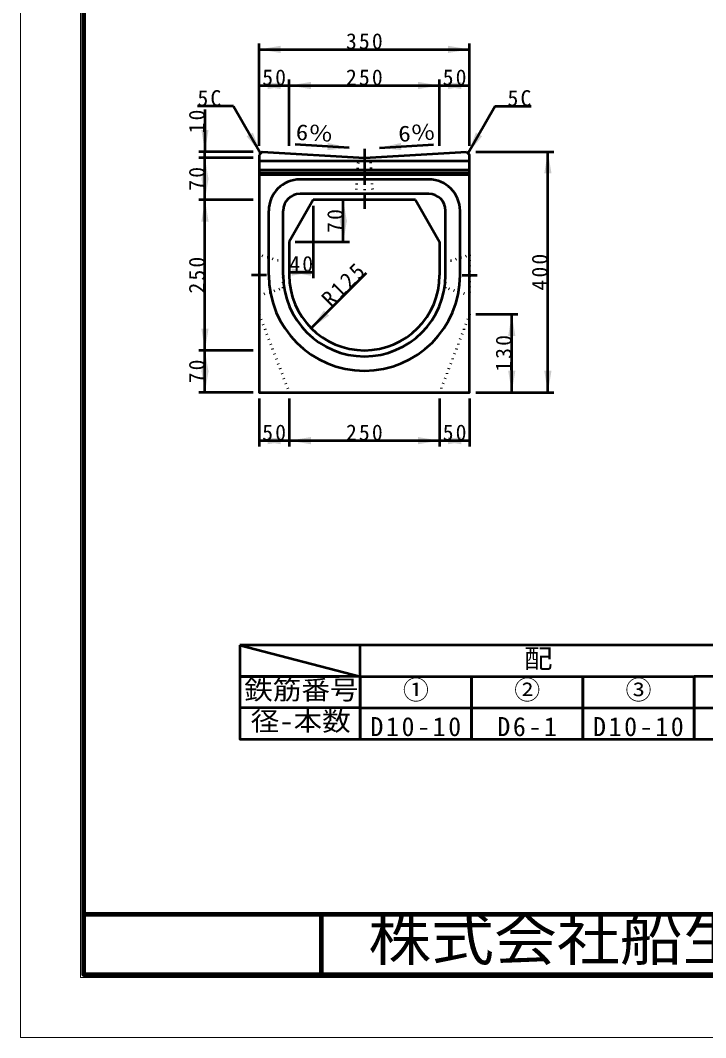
# Model space of a CAD drawing. Units: millimetres, scale not verified. Extents: x -2102 to 2102, y -1485 to 1485.
# Drawn here: x -2102 to -963, y -1485 to 205 of the extents above; entities that cross this region are included whole.
import ezdxf
from ezdxf.enums import TextEntityAlignment as Align

# ---------------------------------------------------------------- set-up
doc = ezdxf.new("R2010")
doc.units = ezdxf.units.MM
doc.header["$LTSCALE"] = 5
doc.linetypes.add('DOTTED', pattern=[1.75, 0.25, -1.5])
doc.linetypes.add('LONG_DASHED_DOTTED', pattern=[15.25, 12, -1.5, 0.25, -1.5])
for name, color, linetype, lineweight in [('0-0_V-nasSTD', 7, 'Continuous', 35), ('0-1_0', 7, 'Continuous', 50), ('0-2_32', 7, 'DOTTED', 50)]:
    doc.layers.add(name, color=color, linetype=linetype, lineweight=lineweight)
doc.styles.add('ＭＳ ゴシック', font='')
doc.styles.get('ＭＳ ゴシック').set_extended_font_data('MS Gothic')

msp = doc.modelspace()

# ---------------------------------------------------------------- linework, layer by layer
at = {"layer": '0-0_V-nasSTD', "lineweight": 50}
for p, q in [((-1700.639, -13.11), (-1705.639, -18.11)), ((-1555.812, -6.603), (-1645.656, -1.318)), ((-1505.467, -6.603), (-1415.622, -1.318)), ((-1360.639, -13.11), (-1355.639, -18.11)), ((-1705.639, -28.11), (-1355.639, -28.11)), ((-1705.639, -43.11), (-1355.639, -43.11)), ((-1705.639, -48.11), (-1355.639, -48.11)), ((-1705.639, -51.11), (-1355.639, -51.11)), ((-1423.639, -59.11), (-1637.639, -59.11)), ((-1423.639, -83.11), (-1637.639, -83.11)), ((-1615.639, -93.11), (-1655.639, -163.11)), ((-1445.639, -93.11), (-1615.639, -93.11)), ((-1445.639, -93.11), (-1405.639, -163.11)), ((-1689.639, -218.11), (-1689.639, -111.11)), ((-1665.639, -218.11), (-1665.639, -111.11)), ((-1395.639, -218.11), (-1395.639, -111.11)), ((-1371.639, -218.11), (-1371.639, -111.11)), ((-1655.639, -163.11), (-1655.639, -218.11)), ((-1405.639, -163.11), (-1405.639, -218.11)), ((-1737.5, -833), (-1537.5, -885)), ((-1352.5, -833), (-1537.5, -833)), ((-1167.5, -833), (-1352.5, -833)), ((-982.5, -833), (-1167.5, -833)), ((-797.5, -833), (-982.5, -833)), ((-1737.5, -885), (-1737.5, -937)), ((-1537.5, -885), (-1352.5, -885)), ((-1352.5, -885), (-1167.5, -885)), ((-1167.5, -885), (-982.5, -885))]:
    msp.add_line(p, q, dxfattribs=at)
at = {"layer": '0-0_V-nasSTD', "linetype": 'DOTTED', "lineweight": 50}
for p, q in [((-1705.639, -283.11), (-1655.639, -413.11)), ((-1355.639, -283.11), (-1405.639, -413.11))]:
    msp.add_line(p, q, dxfattribs=at)
at = {"layer": '0-0_V-nasSTD', "lineweight": 100}
msp.add_line((-1602.5, -1280), (-1602.5, -1380), dxfattribs=at)
at = {"layer": '0-0_V-nasSTD', "lineweight": 18}
for points in [[(-2102.5, -1485), (-2102.5, 1485), (2102.5, 1485), (2102.5, -1485)], [(-2002.5, -1385), (-2002.5, 1385), (2002.5, 1385), (2002.5, -1385)]]:
    msp.add_lwpolyline(points, close=True, dxfattribs=at)
at = {"layer": '0-0_V-nasSTD', "lineweight": 100}
msp.add_lwpolyline([(-1997.5, 1380), (-1997.5, -1380), (1997.5, -1380), (1997.5, 1380)], close=True, dxfattribs=at)
at = {"layer": '0-0_V-nasSTD', "lineweight": 50}
for points in [[(-1700.639, -13.11), (-1530.639, -23.11), (-1360.639, -13.11)], [(-1705.639, -18.11), (-1705.639, -413.11), (-1355.639, -413.11), (-1355.639, -18.11)], [(-1737.5, -833), (-1737.5, -885), (-1572.5, -885)], [(-1537.5, -885), (-1537.5, -833), (-1737.5, -833)], [(-1537.5, -937), (-1537.5, -885), (-1737.5, -885)], [(-1537.5, -885), (-1537.5, -937), (-1352.5, -937), (-1352.5, -885), (-1352.5, -937), (-1167.5, -937), (-1167.5, -885), (-1167.5, -937), (-982.5, -937), (-982.5, -885), (-982.5, -937)], [(-982.5, -937), (-797.5, -937), (-797.5, -885), (-982.5, -885)], [(-1537.5, -937), (-1537.5, -989), (-1352.5, -989), (-1352.5, -937), (-1352.5, -989), (-1167.5, -989), (-1167.5, -937), (-1167.5, -989), (-982.5, -989), (-982.5, -937), (-982.5, -989)], [(-982.5, -989), (-797.5, -989), (-797.5, -937)]]:
    msp.add_lwpolyline(points, dxfattribs=at)
msp.add_lwpolyline([(-1737.5, -937), (-1737.5, -989), (-1537.5, -989), (-1537.5, -937)], close=True, dxfattribs=at)
for centre, radius, start, end in [((-1637.639, -111.11), 52, 90, 180), ((-1423.639, -111.11), 52, 0, 90), ((-1637.639, -111.11), 28, 90, 180), ((-1423.639, -111.11), 28, 0, 90), ((-1530.639, -218.11), 159, 180, 0), ((-1530.639, -218.11), 135, 180, 360), ((-1530.639, -218.11), 125, 180, 360)]:
    msp.add_arc(centre, radius, start, end, dxfattribs=at)
at = {"layer": '0-0_V-nasSTD'}
for points in [[(-1705.639, 156.89), (-1669.639, 150.89), (-1669.639, 162.89)], [(-1391.639, 150.89), (-1391.639, 162.89), (-1355.639, 156.89)], [(-1705.639, 96.89), (-1669.639, 90.89), (-1669.639, 102.89)], [(-1691.639, 90.89), (-1691.639, 102.89), (-1655.639, 96.89)], [(-1655.639, 96.89), (-1619.639, 90.89), (-1619.639, 102.89)], [(-1441.639, 90.89), (-1441.639, 102.89), (-1405.639, 96.89)], [(-1405.639, 96.89), (-1369.639, 90.89), (-1369.639, 102.89)], [(-1391.639, 90.89), (-1391.639, 102.89), (-1355.639, 96.89)], [(-1801.639, 22.89), (-1795.639, -13.11), (-1789.639, 22.89)], [(-1726.335, 12.567), (-1715.943, 18.567), (-1703.139, -15.61)], [(-1358.139, -15.61), (-1345.335, 18.567), (-1334.943, 12.567)], [(-1592.102, -10.479), (-1591.397, 1.501), (-1555.812, -6.603)], [(-1505.467, -6.603), (-1469.881, 1.501), (-1469.176, -10.479)], [(-1231.639, -49.11), (-1225.639, -13.11), (-1219.639, -49.11)], [(-1801.639, -59.11), (-1795.639, -23.11), (-1789.639, -59.11)], [(-1801.639, -57.11), (-1795.639, -93.11), (-1789.639, -57.11)], [(-1801.639, -129.11), (-1795.639, -93.11), (-1789.639, -129.11)], [(-1571.639, -129.11), (-1565.639, -93.11), (-1559.639, -129.11)], [(-1571.639, -127.11), (-1565.639, -163.11), (-1559.639, -127.11)], [(-1655.639, -213.11), (-1619.639, -219.11), (-1619.639, -207.11)], [(-1651.639, -219.11), (-1651.639, -207.11), (-1615.639, -213.11)], [(-1619.028, -306.498), (-1597.814, -276.8), (-1589.329, -285.285)], [(-1291.639, -319.11), (-1285.639, -283.11), (-1279.639, -319.11)], [(-1801.639, -307.11), (-1795.639, -343.11), (-1789.639, -307.11)], [(-1801.639, -379.11), (-1795.639, -343.11), (-1789.639, -379.11)], [(-1801.639, -377.11), (-1795.639, -413.11), (-1789.639, -377.11)], [(-1291.639, -377.11), (-1285.639, -413.11), (-1279.639, -377.11)], [(-1231.639, -377.11), (-1225.639, -413.11), (-1219.639, -377.11)], [(-1705.639, -493.11), (-1669.639, -499.11), (-1669.639, -487.11)], [(-1691.639, -499.11), (-1691.639, -487.11), (-1655.639, -493.11)], [(-1655.639, -493.11), (-1619.639, -499.11), (-1619.639, -487.11)], [(-1441.639, -499.11), (-1441.639, -487.11), (-1405.639, -493.11)], [(-1405.639, -493.11), (-1369.639, -499.11), (-1369.639, -487.11)], [(-1391.639, -499.11), (-1391.639, -487.11), (-1355.639, -493.11)]]:
    msp.add_solid(points, dxfattribs=at)
at = {"layer": '0-1_0'}
for p, q in [((-1705.639, -3.11), (-1705.639, 166.89)), ((-1705.639, 156.89), (-1355.639, 156.89)), ((-1355.639, -3.11), (-1355.639, 166.89)), ((-1655.639, -3.11), (-1655.639, 106.89)), ((-1405.639, -3.11), (-1405.639, 106.89)), ((-1748.139, 62.332), (-1808.139, 62.332)), ((-1795.639, 56.89), (-1795.639, -13.11)), ((-1748.139, 62.332), (-1703.139, -15.61)), ((-1313.139, 62.332), (-1358.139, -15.61)), ((-1313.139, 62.332), (-1253.139, 62.332)), ((-1715.639, -13.11), (-1805.639, -13.11)), ((-1795.639, -23.11), (-1795.639, -13.11)), ((-1345.639, -13.11), (-1215.639, -13.11)), ((-1225.639, -413.11), (-1225.639, -13.11)), ((-1715.639, -23.11), (-1805.639, -23.11)), ((-1715.639, -23.11), (-1805.639, -23.11)), ((-1795.639, -93.11), (-1795.639, -23.11)), ((-1715.639, -93.11), (-1805.639, -93.11)), ((-1565.639, -163.11), (-1565.639, -93.11)), ((-1615.639, -103.11), (-1615.639, -223.11)), ((-1645.639, -163.11), (-1555.639, -163.11)), ((-1655.639, -213.11), (-1615.639, -213.11)), ((-1619.028, -306.498), (-1527.104, -214.574)), ((-1345.639, -283.11), (-1275.639, -283.11)), ((-1285.639, -413.11), (-1285.639, -283.11)), ((-1715.639, -343.11), (-1805.639, -343.11)), ((-1715.639, -413.11), (-1805.639, -413.11)), ((-1345.639, -413.11), (-1215.639, -413.11)), ((-1705.639, -423.11), (-1705.639, -503.11)), ((-1655.639, -423.11), (-1655.639, -503.11)), ((-1405.639, -423.11), (-1405.639, -503.11)), ((-1355.639, -423.11), (-1355.639, -503.11)), ((-1705.639, -493.11), (-1655.639, -493.11))]:
    msp.add_line(p, q, dxfattribs=at)
at = {"layer": '0-1_0', "linetype": 'LONG_DASHED_DOTTED'}
for p, q in [((-1530.639, -8.11), (-1530.639, -108.11)), ((-1693.139, -218.11), (-1718.139, -218.11)), ((-1368.139, -218.11), (-1343.139, -218.11))]:
    msp.add_line(p, q, dxfattribs=at)
at = {"layer": '0-1_0', "lineweight": 100}
msp.add_line((-1997.5, -1280), (1997.5, -1280), dxfattribs=at)
at = {"layer": '0-1_0'}
for points in [[(-1705.639, 96.89), (-1655.639, 96.89), (-1405.639, 96.89), (-1355.639, 96.89)], [(-1795.639, -413.11), (-1795.639, -343.11), (-1795.639, -93.11)], [(-1655.639, -493.11), (-1405.639, -493.11), (-1355.639, -493.11)]]:
    msp.add_lwpolyline(points, dxfattribs=at)
at = {"layer": '0-1_0', "linetype": 'DOTTED'}
for points in [[(-1665.639, -196.61), (-1705.639, -184.61), (-1705.639, -251.61), (-1665.639, -239.61)], [(-1395.639, -196.61), (-1355.639, -184.61), (-1355.639, -251.61), (-1395.639, -239.61)]]:
    msp.add_lwpolyline(points, close=True, dxfattribs=at)
at = {"layer": '0-2_32'}
for p, q in [((-1540.604, -22.527), (-1545.639, -93.11)), ((-1515.639, -93.11), (-1520.604, -22.522))]:
    msp.add_line(p, q, dxfattribs=at)

# ---------------------------------------------------------------- texts
at = {"layer": '0-0_V-nasSTD', "style": 'ＭＳ ゴシック', "width": 1.15}
for rotation, p in [(356.634, (-1645.656, -1.318)), (3.366, (-1473.123, -4.701))]:
    msp.add_text('6％', height=26.39, rotation=rotation, dxfattribs=at).set_placement(p, align=Align.BOTTOM_LEFT)
at = {"layer": '0-0_V-nasSTD', "style": 'ＭＳ ゴシック', "width": 1.1}
for s, height, p in [('配\u3000\u3000\u3000\u3000\u3000\u3000\u3000\u3000\u3000\u3000筋', 31.67, (-1265.46, -880.6)), ('鉄筋番号', 31.67, (-1730.38, -932.6)), ('径-本数', 31.67, (-1719.58, -984.6)), ('株式会社船生コンクリート工業', 69.65, (-1524.221, -1377.45))]:
    msp.add_text(s, height=height, dxfattribs=at).set_placement(p, align=Align.BOTTOM_LEFT)
at = {"layer": '0-0_V-nasSTD', "style": 'ＭＳ ゴシック'}
for s, p in [('①', (-1466.6, -932.6)), ('②', (-1281.6, -932.6)), ('③', (-1096.6, -932.6))]:
    msp.add_text(s, height=31.67, dxfattribs=at).set_placement(p, align=Align.BOTTOM_LEFT)
at = {"layer": '0-0_V-nasSTD', "attachment_point": 7, "style": 'ＭＳ ゴシック'}
for s, insert, char_height in [('\\T1.2;350', (-1561.239, 156.89), 26.39), ('\\T1.2;50', (-1700.439, 96.89), 26.39), ('\\T1.2;250', (-1561.239, 96.89), 26.39), ('\\T1.2;50', (-1400.439, 96.89), 26.39), ('\\T1.2;5C', (-1808.139, 62.332), 26.39), ('\\T1.2;5C', (-1292.739, 62.332), 26.39), ('\\T1.2;40', (-1655.439, -213.11), 26.39), ('\\T1.2;50', (-1700.439, -493.11), 26.39), ('\\T1.2;250', (-1561.239, -493.11), 26.39), ('\\T1.2;50', (-1400.439, -493.11), 26.39), ('\\T1.2;D10-10', (-1520.6, -984.6), 31.67), ('\\T1.2;D6-1', (-1309.68, -984.6), 31.67), ('\\T1.2;D10-10', (-1150.6, -984.6), 31.67)]:
    msp.add_mtext(s, dxfattribs=dict(at, insert=insert, char_height=char_height))
at = {"layer": '0-0_V-nasSTD', "char_height": 26.39, "attachment_point": 7, "style": 'ＭＳ ゴシック'}
for s, insert, rotation in [('\\T1.2;10', (-1795.639, 17.29), 90), ('\\T1.2;70', (-1795.639, -77.91), 90), ('\\T1.2;70', (-1565.639, -147.91), 90), ('\\T1.2;400', (-1225.639, -243.71), 90), ('\\T1.2;250', (-1795.639, -248.71), 90), ('\\T1.2;R125', (-1585.652, -273.123), 45), ('\\T1.2;130', (-1285.639, -378.71), 90), ('\\T1.2;70', (-1795.639, -397.91), 90)]:
    msp.add_mtext(s, dxfattribs=dict(at, insert=insert, rotation=rotation))

doc.saveas('drawing.dxf')
